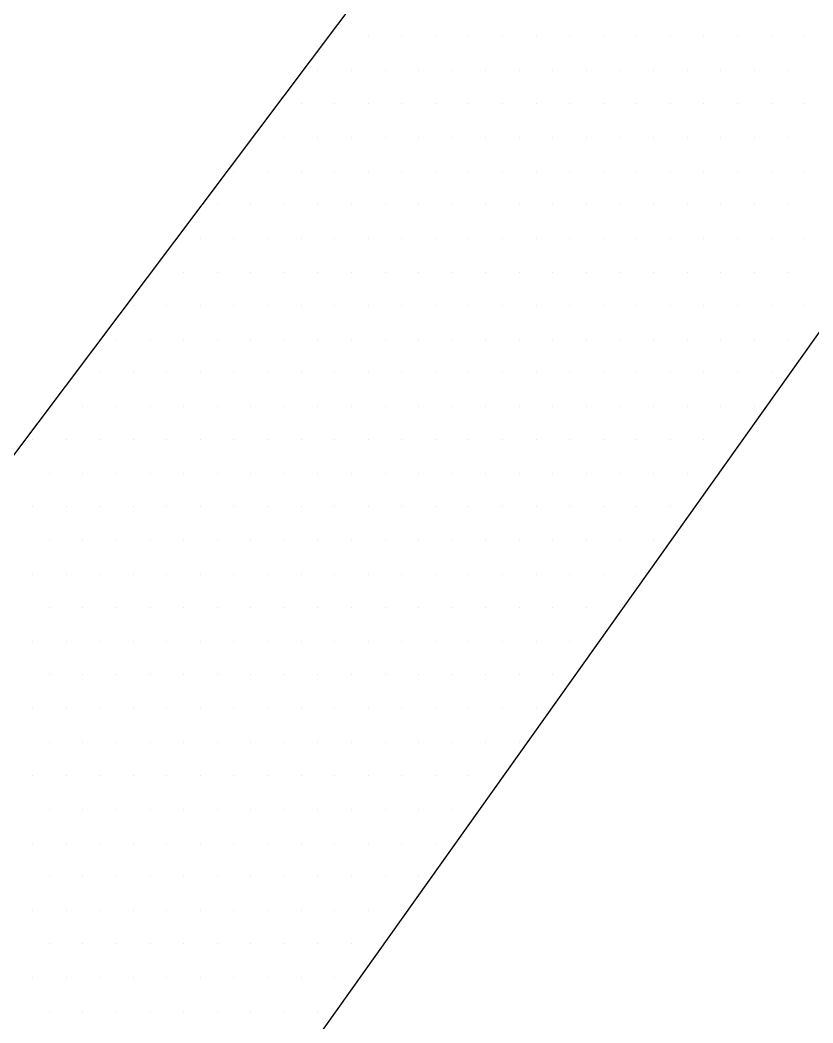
# Paper-space layout 'Layout1' of a CAD drawing. Extents: x -43 to 2298, y -18 to 768.
# Drawn here: x 1435.62 to 1437.787, y 72.959 to 75.698 of the extents above; entities that cross this region are included whole.
import ezdxf

# ---------------------------------------------------------------- set-up
doc = ezdxf.new("R2010")
doc.units = 0
doc.header["$LTSCALE"] = 2
doc.linetypes.add('CACHEX2', pattern=[0.75, 0.5, -0.25])
doc.layers.add('CARTOUCHE', color=7, linetype='Continuous')
doc.layers.add('LOGO', color=7, linetype='Continuous')

# ---------------------------------------------------------------- blocks, each defined once
blk = doc.blocks.new('A$C715108E3')
at = {"layer": 'LOGO', "color": 131}
for p, q in [((3.722, -9.387), (3.722, -9.387)), ((3.7404, -9.387), (3.7404, -9.387)), ((3.8317, -9.387), (3.8317, -9.387)), ((3.9237, -9.387), (3.9237, -9.387)), ((4.0155, -9.387), (4.0155, -9.387)), ((4.107, -9.387), (4.107, -9.387)), ((4.1988, -9.387), (4.1988, -9.387)), ((4.2906, -9.387), (4.2906, -9.387)), ((4.3827, -9.387), (4.3827, -9.387)), ((4.4739, -9.387), (4.4739, -9.387)), ((4.5659, -9.387), (4.5659, -9.387)), ((4.658, -9.387), (4.658, -9.387)), ((4.7492, -9.387), (4.7492, -9.387)), ((4.8413, -9.387), (4.8413, -9.387)), ((4.9329, -9.387), (4.9329, -9.387)), ((5.0242, -9.387), (5.0242, -9.387)), ((3.6527, -9.4786), (3.6527, -9.4786)), ((3.6943, -9.4786), (3.6943, -9.4786)), ((3.7861, -9.4786), (3.7861, -9.4786)), ((3.878, -9.4786), (3.878, -9.4786)), ((3.9694, -9.4786), (3.9694, -9.4786)), ((4.0612, -9.4786), (4.0612, -9.4786)), ((4.1531, -9.4786), (4.1531, -9.4786)), ((4.2445, -9.4786), (4.2445, -9.4786)), ((4.3364, -9.4786), (4.3364, -9.4786)), ((4.4282, -9.4786), (4.4282, -9.4786)), ((4.5202, -9.4786), (4.5202, -9.4786)), ((4.6115, -9.4786), (4.6115, -9.4786)), ((4.7035, -9.4786), (4.7035, -9.4786)), ((4.7952, -9.4786), (4.7952, -9.4786)), ((4.8868, -9.4786), (4.8868, -9.4786)), ((4.9788, -9.4786), (4.9788, -9.4786)), ((3.5837, -9.5699), (3.5837, -9.5699)), ((3.6486, -9.5699), (3.6486, -9.5699)), ((3.7404, -9.5699), (3.7404, -9.5699)), ((3.8317, -9.5699), (3.8317, -9.5699)), ((3.9237, -9.5699), (3.9237, -9.5699)), ((4.0155, -9.5699), (4.0155, -9.5699)), ((4.107, -9.5699), (4.107, -9.5699)), ((4.1988, -9.5699), (4.1988, -9.5699)), ((4.2906, -9.5699), (4.2906, -9.5699)), ((4.3827, -9.5699), (4.3827, -9.5699)), ((4.4739, -9.5699), (4.4739, -9.5699)), ((4.5659, -9.5699), (4.5659, -9.5699)), ((4.658, -9.5699), (4.658, -9.5699)), ((4.7492, -9.5699), (4.7492, -9.5699)), ((4.8413, -9.5699), (4.8413, -9.5699)), ((4.9329, -9.5699), (4.9329, -9.5699)), ((5.0242, -9.5699), (5.0242, -9.5699)), ((3.5147, -9.6623), (3.5147, -9.6623)), ((3.6028, -9.6623), (3.6028, -9.6623)), ((3.6943, -9.6623), (3.6943, -9.6623)), ((3.7861, -9.6623), (3.7861, -9.6623)), ((3.878, -9.6623), (3.878, -9.6623)), ((3.9694, -9.6623), (3.9694, -9.6623)), ((4.0612, -9.6623), (4.0612, -9.6623)), ((4.1531, -9.6623), (4.1531, -9.6623)), ((4.2445, -9.6623), (4.2445, -9.6623)), ((4.3364, -9.6623), (4.3364, -9.6623)), ((4.4282, -9.6623), (4.4282, -9.6623)), ((4.5202, -9.6623), (4.5202, -9.6623)), ((4.6115, -9.6623), (4.6115, -9.6623)), ((4.7035, -9.6623), (4.7035, -9.6623)), ((4.7952, -9.6623), (4.7952, -9.6623)), ((4.8868, -9.6623), (4.8868, -9.6623)), ((4.9788, -9.6623), (4.9788, -9.6623)), ((3.4458, -9.7535), (3.4458, -9.7535)), ((3.4653, -9.7535), (3.4653, -9.7535)), ((3.5564, -9.7535), (3.5564, -9.7535)), ((3.6486, -9.7535), (3.6486, -9.7535)), ((3.7404, -9.7535), (3.7404, -9.7535)), ((3.8317, -9.7535), (3.8317, -9.7535)), ((3.9237, -9.7535), (3.9237, -9.7535)), ((4.0155, -9.7535), (4.0155, -9.7535)), ((4.107, -9.7535), (4.107, -9.7535)), ((4.1988, -9.7535), (4.1988, -9.7535)), ((4.2906, -9.7535), (4.2906, -9.7535)), ((4.3827, -9.7535), (4.3827, -9.7535)), ((4.4739, -9.7535), (4.4739, -9.7535)), ((4.5659, -9.7535), (4.5659, -9.7535)), ((4.658, -9.7535), (4.658, -9.7535)), ((4.7492, -9.7535), (4.7492, -9.7535)), ((4.8413, -9.7535), (4.8413, -9.7535)), ((4.9329, -9.7535), (4.9329, -9.7535)), ((5.0242, -9.7535), (5.0242, -9.7535)), ((3.3764, -9.8452), (3.3764, -9.8452)), ((3.4192, -9.8452), (3.4192, -9.8452)), ((3.511, -9.8452), (3.511, -9.8452)), ((3.6028, -9.8452), (3.6028, -9.8452)), ((3.6943, -9.8452), (3.6943, -9.8452)), ((3.7861, -9.8452), (3.7861, -9.8452)), ((3.878, -9.8452), (3.878, -9.8452)), ((3.9694, -9.8452), (3.9694, -9.8452)), ((4.0612, -9.8452), (4.0612, -9.8452)), ((4.1531, -9.8452), (4.1531, -9.8452)), ((4.2445, -9.8452), (4.2445, -9.8452)), ((4.3364, -9.8452), (4.3364, -9.8452)), ((4.4282, -9.8452), (4.4282, -9.8452)), ((4.5202, -9.8452), (4.5202, -9.8452)), ((4.6115, -9.8452), (4.6115, -9.8452)), ((4.7035, -9.8452), (4.7035, -9.8452)), ((4.7952, -9.8452), (4.7952, -9.8452)), ((4.8868, -9.8452), (4.8868, -9.8452)), ((4.9788, -9.8452), (4.9788, -9.8452)), ((3.3075, -9.9374), (3.3075, -9.9374)), ((3.3734, -9.9374), (3.3734, -9.9374)), ((3.4653, -9.9374), (3.4653, -9.9374)), ((3.5564, -9.9374), (3.5564, -9.9374)), ((3.6486, -9.9374), (3.6486, -9.9374)), ((3.7404, -9.9374), (3.7404, -9.9374)), ((3.8317, -9.9374), (3.8317, -9.9374)), ((3.9237, -9.9374), (3.9237, -9.9374)), ((4.0155, -9.9374), (4.0155, -9.9374)), ((4.107, -9.9374), (4.107, -9.9374)), ((4.1988, -9.9374), (4.1988, -9.9374)), ((4.2906, -9.9374), (4.2906, -9.9374)), ((4.3827, -9.9374), (4.3827, -9.9374)), ((4.4739, -9.9374), (4.4739, -9.9374)), ((4.5659, -9.9374), (4.5659, -9.9374)), ((4.658, -9.9374), (4.658, -9.9374)), ((4.7492, -9.9374), (4.7492, -9.9374)), ((4.8413, -9.9374), (4.8413, -9.9374)), ((4.9329, -9.9374), (4.9329, -9.9374)), ((5.0242, -9.9374), (5.0242, -9.9374)), ((3.2385, -10.0289), (3.2385, -10.0289)), ((3.3277, -10.0289), (3.3277, -10.0289)), ((3.4192, -10.0289), (3.4192, -10.0289)), ((3.511, -10.0289), (3.511, -10.0289)), ((3.6028, -10.0289), (3.6028, -10.0289)), ((3.6943, -10.0289), (3.6943, -10.0289)), ((3.7861, -10.0289), (3.7861, -10.0289)), ((3.878, -10.0289), (3.878, -10.0289)), ((3.9694, -10.0289), (3.9694, -10.0289)), ((4.0612, -10.0289), (4.0612, -10.0289)), ((4.1531, -10.0289), (4.1531, -10.0289)), ((4.2445, -10.0289), (4.2445, -10.0289)), ((4.3364, -10.0289), (4.3364, -10.0289)), ((4.4282, -10.0289), (4.4282, -10.0289)), ((4.5202, -10.0289), (4.5202, -10.0289)), ((4.6115, -10.0289), (4.6115, -10.0289)), ((4.7035, -10.0289), (4.7035, -10.0289)), ((4.7952, -10.0289), (4.7952, -10.0289)), ((4.8868, -10.0289), (4.8868, -10.0289)), ((4.9788, -10.0289), (4.9788, -10.0289)), ((3.1693, -10.1203), (3.1693, -10.1203)), ((3.1894, -10.1203), (3.1894, -10.1203)), ((3.2814, -10.1203), (3.2814, -10.1203)), ((3.3734, -10.1203), (3.3734, -10.1203)), ((3.4653, -10.1203), (3.4653, -10.1203)), ((3.5564, -10.1203), (3.5564, -10.1203)), ((3.6486, -10.1203), (3.6486, -10.1203)), ((3.7404, -10.1203), (3.7404, -10.1203)), ((3.8317, -10.1203), (3.8317, -10.1203)), ((3.9237, -10.1203), (3.9237, -10.1203)), ((4.0155, -10.1203), (4.0155, -10.1203)), ((4.107, -10.1203), (4.107, -10.1203)), ((4.1988, -10.1203), (4.1988, -10.1203)), ((4.2906, -10.1203), (4.2906, -10.1203)), ((4.3827, -10.1203), (4.3827, -10.1203)), ((4.4739, -10.1203), (4.4739, -10.1203)), ((4.5659, -10.1203), (4.5659, -10.1203)), ((4.658, -10.1203), (4.658, -10.1203)), ((4.7492, -10.1203), (4.7492, -10.1203)), ((4.8413, -10.1203), (4.8413, -10.1203)), ((4.9329, -10.1203), (4.9329, -10.1203)), ((5.0242, -10.1203), (5.0242, -10.1203)), ((3.1002, -10.2125), (3.1002, -10.2125)), ((3.1439, -10.2125), (3.1439, -10.2125)), ((3.2359, -10.2125), (3.2359, -10.2125)), ((3.3277, -10.2125), (3.3277, -10.2125)), ((3.4192, -10.2125), (3.4192, -10.2125)), ((3.511, -10.2125), (3.511, -10.2125)), ((3.6028, -10.2125), (3.6028, -10.2125)), ((3.6943, -10.2125), (3.6943, -10.2125)), ((3.7861, -10.2125), (3.7861, -10.2125)), ((3.878, -10.2125), (3.878, -10.2125)), ((3.9694, -10.2125), (3.9694, -10.2125)), ((4.0612, -10.2125), (4.0612, -10.2125)), ((4.1531, -10.2125), (4.1531, -10.2125)), ((4.2445, -10.2125), (4.2445, -10.2125)), ((4.3364, -10.2125), (4.3364, -10.2125)), ((4.4282, -10.2125), (4.4282, -10.2125)), ((4.5202, -10.2125), (4.5202, -10.2125)), ((4.6115, -10.2125), (4.6115, -10.2125)), ((4.7035, -10.2125), (4.7035, -10.2125)), ((4.7952, -10.2125), (4.7952, -10.2125)), ((4.8868, -10.2125), (4.8868, -10.2125)), ((4.9788, -10.2125), (4.9788, -10.2125)), ((3.0314, -10.304), (3.0314, -10.304)), ((3.0983, -10.304), (3.0983, -10.304)), ((3.1894, -10.304), (3.1894, -10.304)), ((3.2814, -10.304), (3.2814, -10.304)), ((3.3734, -10.304), (3.3734, -10.304)), ((3.4653, -10.304), (3.4653, -10.304)), ((3.5564, -10.304), (3.5564, -10.304)), ((3.6486, -10.304), (3.6486, -10.304)), ((3.7404, -10.304), (3.7404, -10.304)), ((3.8317, -10.304), (3.8317, -10.304)), ((3.9237, -10.304), (3.9237, -10.304)), ((4.0155, -10.304), (4.0155, -10.304)), ((4.107, -10.304), (4.107, -10.304)), ((4.1988, -10.304), (4.1988, -10.304)), ((4.2906, -10.304), (4.2906, -10.304)), ((4.3827, -10.304), (4.3827, -10.304)), ((4.4739, -10.304), (4.4739, -10.304)), ((4.5659, -10.304), (4.5659, -10.304)), ((4.658, -10.304), (4.658, -10.304)), ((4.7492, -10.304), (4.7492, -10.304)), ((4.8413, -10.304), (4.8413, -10.304)), ((4.9329, -10.304), (4.9329, -10.304)), ((2.9623, -10.3952), (2.9623, -10.3952)), ((3.0518, -10.3952), (3.0518, -10.3952)), ((3.1439, -10.3952), (3.1439, -10.3952)), ((3.2359, -10.3952), (3.2359, -10.3952)), ((3.3277, -10.3952), (3.3277, -10.3952)), ((3.4192, -10.3952), (3.4192, -10.3952)), ((3.511, -10.3952), (3.511, -10.3952)), ((3.6028, -10.3952), (3.6028, -10.3952)), ((3.6943, -10.3952), (3.6943, -10.3952)), ((3.7861, -10.3952), (3.7861, -10.3952)), ((3.878, -10.3952), (3.878, -10.3952)), ((3.9694, -10.3952), (3.9694, -10.3952)), ((4.0612, -10.3952), (4.0612, -10.3952)), ((4.1531, -10.3952), (4.1531, -10.3952)), ((4.2445, -10.3952), (4.2445, -10.3952)), ((4.3364, -10.3952), (4.3364, -10.3952)), ((4.4282, -10.3952), (4.4282, -10.3952)), ((4.5202, -10.3952), (4.5202, -10.3952)), ((4.6115, -10.3952), (4.6115, -10.3952)), ((4.7035, -10.3952), (4.7035, -10.3952)), ((4.7952, -10.3952), (4.7952, -10.3952)), ((4.8868, -10.3952), (4.8868, -10.3952)), ((2.8929, -10.4876), (2.8929, -10.4876)), ((2.9143, -10.4876), (2.9143, -10.4876)), ((3.0063, -10.4876), (3.0063, -10.4876)), ((3.0983, -10.4876), (3.0983, -10.4876)), ((3.1894, -10.4876), (3.1894, -10.4876)), ((3.2814, -10.4876), (3.2814, -10.4876)), ((3.3734, -10.4876), (3.3734, -10.4876)), ((3.4653, -10.4876), (3.4653, -10.4876)), ((3.5564, -10.4876), (3.5564, -10.4876)), ((3.6486, -10.4876), (3.6486, -10.4876)), ((3.7404, -10.4876), (3.7404, -10.4876)), ((3.8317, -10.4876), (3.8317, -10.4876)), ((3.9237, -10.4876), (3.9237, -10.4876)), ((4.0155, -10.4876), (4.0155, -10.4876)), ((4.107, -10.4876), (4.107, -10.4876)), ((4.1988, -10.4876), (4.1988, -10.4876)), ((4.2906, -10.4876), (4.2906, -10.4876)), ((4.3827, -10.4876), (4.3827, -10.4876)), ((4.4739, -10.4876), (4.4739, -10.4876)), ((4.5659, -10.4876), (4.5659, -10.4876)), ((4.658, -10.4876), (4.658, -10.4876)), ((4.7492, -10.4876), (4.7492, -10.4876)), ((4.8413, -10.4876), (4.8413, -10.4876)), ((2.9606, -10.5791), (2.9606, -10.5791)), ((3.0518, -10.5791), (3.0518, -10.5791)), ((3.1439, -10.5791), (3.1439, -10.5791)), ((3.2359, -10.5791), (3.2359, -10.5791)), ((3.3277, -10.5791), (3.3277, -10.5791)), ((3.4192, -10.5791), (3.4192, -10.5791)), ((3.511, -10.5791), (3.511, -10.5791)), ((3.6028, -10.5791), (3.6028, -10.5791)), ((3.6943, -10.5791), (3.6943, -10.5791)), ((3.7861, -10.5791), (3.7861, -10.5791)), ((3.878, -10.5791), (3.878, -10.5791)), ((3.9694, -10.5791), (3.9694, -10.5791)), ((4.0612, -10.5791), (4.0612, -10.5791)), ((4.1531, -10.5791), (4.1531, -10.5791)), ((4.2445, -10.5791), (4.2445, -10.5791)), ((4.3364, -10.5791), (4.3364, -10.5791)), ((4.4282, -10.5791), (4.4282, -10.5791)), ((4.5202, -10.5791), (4.5202, -10.5791)), ((4.6115, -10.5791), (4.6115, -10.5791)), ((4.7035, -10.5791), (4.7035, -10.5791)), ((2.9143, -10.6702), (2.9143, -10.6702)), ((3.0063, -10.6702), (3.0063, -10.6702)), ((3.0983, -10.6702), (3.0983, -10.6702)), ((3.1894, -10.6702), (3.1894, -10.6702)), ((3.2814, -10.6702), (3.2814, -10.6702)), ((3.3734, -10.6702), (3.3734, -10.6702)), ((3.4653, -10.6702), (3.4653, -10.6702)), ((3.5564, -10.6702), (3.5564, -10.6702)), ((3.6486, -10.6702), (3.6486, -10.6702)), ((3.7404, -10.6702), (3.7404, -10.6702)), ((3.8317, -10.6702), (3.8317, -10.6702)), ((3.9237, -10.6702), (3.9237, -10.6702)), ((4.0155, -10.6702), (4.0155, -10.6702)), ((4.107, -10.6702), (4.107, -10.6702)), ((4.1988, -10.6702), (4.1988, -10.6702)), ((4.2906, -10.6702), (4.2906, -10.6702)), ((4.3827, -10.6702), (4.3827, -10.6702)), ((4.4739, -10.6702), (4.4739, -10.6702)), ((4.5659, -10.6702), (4.5659, -10.6702)), ((4.658, -10.6702), (4.658, -10.6702)), ((2.9606, -10.763), (2.9606, -10.763)), ((3.0518, -10.763), (3.0518, -10.763)), ((3.1439, -10.763), (3.1439, -10.763)), ((3.2359, -10.763), (3.2359, -10.763)), ((3.3277, -10.763), (3.3277, -10.763)), ((3.4192, -10.763), (3.4192, -10.763)), ((3.511, -10.763), (3.511, -10.763)), ((3.6028, -10.763), (3.6028, -10.763)), ((3.6943, -10.763), (3.6943, -10.763)), ((3.7861, -10.763), (3.7861, -10.763)), ((3.878, -10.763), (3.878, -10.763)), ((3.9694, -10.763), (3.9694, -10.763)), ((4.0612, -10.763), (4.0612, -10.763)), ((4.1531, -10.763), (4.1531, -10.763)), ((4.2445, -10.763), (4.2445, -10.763)), ((4.3364, -10.763), (4.3364, -10.763)), ((4.4282, -10.763), (4.4282, -10.763)), ((4.5202, -10.763), (4.5202, -10.763)), ((4.6115, -10.763), (4.6115, -10.763)), ((2.9143, -10.8542), (2.9143, -10.8542)), ((3.0063, -10.8542), (3.0063, -10.8542)), ((3.0983, -10.8542), (3.0983, -10.8542)), ((3.1894, -10.8542), (3.1894, -10.8542)), ((3.2814, -10.8542), (3.2814, -10.8542)), ((3.3734, -10.8542), (3.3734, -10.8542)), ((3.4653, -10.8542), (3.4653, -10.8542)), ((3.5564, -10.8542), (3.5564, -10.8542)), ((3.6486, -10.8542), (3.6486, -10.8542)), ((3.7404, -10.8542), (3.7404, -10.8542)), ((3.8317, -10.8542), (3.8317, -10.8542)), ((3.9237, -10.8542), (3.9237, -10.8542)), ((4.0155, -10.8542), (4.0155, -10.8542)), ((4.107, -10.8542), (4.107, -10.8542)), ((4.1988, -10.8542), (4.1988, -10.8542)), ((4.2906, -10.8542), (4.2906, -10.8542)), ((4.3827, -10.8542), (4.3827, -10.8542)), ((4.4739, -10.8542), (4.4739, -10.8542)), ((4.5659, -10.8542), (4.5659, -10.8542)), ((2.9606, -10.9457), (2.9606, -10.9457)), ((3.0518, -10.9457), (3.0518, -10.9457)), ((3.1439, -10.9457), (3.1439, -10.9457)), ((3.2359, -10.9457), (3.2359, -10.9457)), ((3.3277, -10.9457), (3.3277, -10.9457)), ((3.4192, -10.9457), (3.4192, -10.9457)), ((3.511, -10.9457), (3.511, -10.9457)), ((3.6028, -10.9457), (3.6028, -10.9457)), ((3.6943, -10.9457), (3.6943, -10.9457)), ((3.7861, -10.9457), (3.7861, -10.9457)), ((3.878, -10.9457), (3.878, -10.9457)), ((3.9694, -10.9457), (3.9694, -10.9457)), ((4.0612, -10.9457), (4.0612, -10.9457)), ((4.1531, -10.9457), (4.1531, -10.9457)), ((4.2445, -10.9457), (4.2445, -10.9457)), ((4.3364, -10.9457), (4.3364, -10.9457)), ((4.4282, -10.9457), (4.4282, -10.9457)), ((4.5202, -10.9457), (4.5202, -10.9457)), ((2.9143, -11.0383), (2.9143, -11.0383)), ((3.0063, -11.0383), (3.0063, -11.0383)), ((3.0983, -11.0383), (3.0983, -11.0383)), ((3.1894, -11.0383), (3.1894, -11.0383)), ((3.2814, -11.0383), (3.2814, -11.0383)), ((3.3734, -11.0383), (3.3734, -11.0383)), ((3.4653, -11.0383), (3.4653, -11.0383)), ((3.5564, -11.0383), (3.5564, -11.0383)), ((3.6486, -11.0383), (3.6486, -11.0383)), ((3.7404, -11.0383), (3.7404, -11.0383)), ((3.8317, -11.0383), (3.8317, -11.0383)), ((3.9237, -11.0383), (3.9237, -11.0383)), ((4.0155, -11.0383), (4.0155, -11.0383)), ((4.107, -11.0383), (4.107, -11.0383)), ((4.1988, -11.0383), (4.1988, -11.0383)), ((4.2906, -11.0383), (4.2906, -11.0383)), ((4.3827, -11.0383), (4.3827, -11.0383)), ((2.9606, -11.1295), (2.9606, -11.1295)), ((3.0518, -11.1295), (3.0518, -11.1295)), ((3.1439, -11.1295), (3.1439, -11.1295)), ((3.2359, -11.1295), (3.2359, -11.1295)), ((3.3277, -11.1295), (3.3277, -11.1295)), ((3.4192, -11.1295), (3.4192, -11.1295)), ((3.511, -11.1295), (3.511, -11.1295)), ((3.6028, -11.1295), (3.6028, -11.1295)), ((3.6943, -11.1295), (3.6943, -11.1295)), ((3.7861, -11.1295), (3.7861, -11.1295)), ((3.878, -11.1295), (3.878, -11.1295)), ((3.9694, -11.1295), (3.9694, -11.1295)), ((4.0612, -11.1295), (4.0612, -11.1295)), ((4.1531, -11.1295), (4.1531, -11.1295)), ((4.2445, -11.1295), (4.2445, -11.1295)), ((4.3364, -11.1295), (4.3364, -11.1295)), ((2.9143, -11.2208), (2.9143, -11.2208)), ((3.0063, -11.2208), (3.0063, -11.2208)), ((3.0983, -11.2208), (3.0983, -11.2208)), ((3.1894, -11.2208), (3.1894, -11.2208)), ((3.2814, -11.2208), (3.2814, -11.2208)), ((3.3734, -11.2208), (3.3734, -11.2208)), ((3.4653, -11.2208), (3.4653, -11.2208)), ((3.5564, -11.2208), (3.5564, -11.2208)), ((3.6486, -11.2208), (3.6486, -11.2208)), ((3.7404, -11.2208), (3.7404, -11.2208)), ((3.8317, -11.2208), (3.8317, -11.2208)), ((3.9237, -11.2208), (3.9237, -11.2208)), ((4.0155, -11.2208), (4.0155, -11.2208)), ((4.107, -11.2208), (4.107, -11.2208)), ((4.1988, -11.2208), (4.1988, -11.2208)), ((4.2906, -11.2208), (4.2906, -11.2208)), ((2.9606, -11.3132), (2.9606, -11.3132)), ((3.0518, -11.3132), (3.0518, -11.3132)), ((3.1439, -11.3132), (3.1439, -11.3132)), ((3.2359, -11.3132), (3.2359, -11.3132)), ((3.3277, -11.3132), (3.3277, -11.3132)), ((3.4192, -11.3132), (3.4192, -11.3132)), ((3.511, -11.3132), (3.511, -11.3132)), ((3.6028, -11.3132), (3.6028, -11.3132)), ((3.6943, -11.3132), (3.6943, -11.3132)), ((3.7861, -11.3132), (3.7861, -11.3132)), ((3.878, -11.3132), (3.878, -11.3132)), ((3.9694, -11.3132), (3.9694, -11.3132)), ((4.0612, -11.3132), (4.0612, -11.3132)), ((4.1531, -11.3132), (4.1531, -11.3132)), ((4.2445, -11.3132), (4.2445, -11.3132)), ((2.9143, -11.4048), (2.9143, -11.4048)), ((3.0063, -11.4048), (3.0063, -11.4048)), ((3.0983, -11.4048), (3.0983, -11.4048)), ((3.1894, -11.4048), (3.1894, -11.4048)), ((3.2814, -11.4048), (3.2814, -11.4048)), ((3.3734, -11.4048), (3.3734, -11.4048)), ((3.4653, -11.4048), (3.4653, -11.4048)), ((3.5564, -11.4048), (3.5564, -11.4048)), ((3.6486, -11.4048), (3.6486, -11.4048)), ((3.7404, -11.4048), (3.7404, -11.4048)), ((3.8317, -11.4048), (3.8317, -11.4048)), ((3.9237, -11.4048), (3.9237, -11.4048)), ((4.0155, -11.4048), (4.0155, -11.4048)), ((4.107, -11.4048), (4.107, -11.4048)), ((4.1988, -11.4048), (4.1988, -11.4048)), ((2.9606, -11.4959), (2.9606, -11.4959)), ((3.0518, -11.4959), (3.0518, -11.4959)), ((3.1439, -11.4959), (3.1439, -11.4959)), ((3.2359, -11.4959), (3.2359, -11.4959)), ((3.3277, -11.4959), (3.3277, -11.4959)), ((3.4192, -11.4959), (3.4192, -11.4959)), ((3.511, -11.4959), (3.511, -11.4959)), ((3.6028, -11.4959), (3.6028, -11.4959)), ((3.6943, -11.4959), (3.6943, -11.4959)), ((3.7861, -11.4959), (3.7861, -11.4959)), ((3.878, -11.4959), (3.878, -11.4959)), ((3.9694, -11.4959), (3.9694, -11.4959)), ((4.0612, -11.4959), (4.0612, -11.4959)), ((2.9143, -11.5885), (2.9143, -11.5885)), ((3.0063, -11.5885), (3.0063, -11.5885)), ((3.0983, -11.5885), (3.0983, -11.5885)), ((3.1894, -11.5885), (3.1894, -11.5885)), ((3.2814, -11.5885), (3.2814, -11.5885)), ((3.3734, -11.5885), (3.3734, -11.5885)), ((3.4653, -11.5885), (3.4653, -11.5885)), ((3.5564, -11.5885), (3.5564, -11.5885)), ((3.6486, -11.5885), (3.6486, -11.5885)), ((3.7404, -11.5885), (3.7404, -11.5885)), ((3.8317, -11.5885), (3.8317, -11.5885)), ((3.9237, -11.5885), (3.9237, -11.5885)), ((4.0155, -11.5885), (4.0155, -11.5885)), ((2.9606, -11.68), (2.9606, -11.68)), ((3.0518, -11.68), (3.0518, -11.68)), ((3.1439, -11.68), (3.1439, -11.68)), ((3.2359, -11.68), (3.2359, -11.68)), ((3.3277, -11.68), (3.3277, -11.68)), ((3.4192, -11.68), (3.4192, -11.68)), ((3.511, -11.68), (3.511, -11.68)), ((3.6028, -11.68), (3.6028, -11.68)), ((3.6943, -11.68), (3.6943, -11.68)), ((3.7861, -11.68), (3.7861, -11.68)), ((3.878, -11.68), (3.878, -11.68)), ((3.9694, -11.68), (3.9694, -11.68)), ((2.9143, -11.7722), (2.9143, -11.7722)), ((3.0063, -11.7722), (3.0063, -11.7722)), ((3.0983, -11.7722), (3.0983, -11.7722)), ((3.1894, -11.7722), (3.1894, -11.7722)), ((3.2814, -11.7722), (3.2814, -11.7722)), ((3.3734, -11.7722), (3.3734, -11.7722)), ((3.4653, -11.7722), (3.4653, -11.7722)), ((3.5564, -11.7722), (3.5564, -11.7722)), ((3.6486, -11.7722), (3.6486, -11.7722)), ((3.7404, -11.7722), (3.7404, -11.7722)), ((3.8317, -11.7722), (3.8317, -11.7722)), ((3.9237, -11.7722), (3.9237, -11.7722)), ((2.9606, -11.8636), (2.9606, -11.8636)), ((3.0518, -11.8636), (3.0518, -11.8636)), ((3.1439, -11.8636), (3.1439, -11.8636)), ((3.2359, -11.8636), (3.2359, -11.8636)), ((3.3277, -11.8636), (3.3277, -11.8636)), ((3.4192, -11.8636), (3.4192, -11.8636)), ((3.511, -11.8636), (3.511, -11.8636)), ((3.6028, -11.8636), (3.6028, -11.8636)), ((3.6943, -11.8636), (3.6943, -11.8636)), ((3.7861, -11.8636), (3.7861, -11.8636)), ((2.9143, -11.9551), (2.9143, -11.9551)), ((3.0063, -11.9551), (3.0063, -11.9551)), ((3.0983, -11.9551), (3.0983, -11.9551)), ((3.1894, -11.9551), (3.1894, -11.9551)), ((3.2814, -11.9551), (3.2814, -11.9551)), ((3.3734, -11.9551), (3.3734, -11.9551)), ((3.4653, -11.9551), (3.4653, -11.9551)), ((3.5564, -11.9551), (3.5564, -11.9551)), ((3.6486, -11.9551), (3.6486, -11.9551)), ((3.7404, -11.9551), (3.7404, -11.9551)), ((2.9606, -12.0473), (2.9606, -12.0473)), ((3.0518, -12.0473), (3.0518, -12.0473)), ((3.1439, -12.0473), (3.1439, -12.0473)), ((3.2359, -12.0473), (3.2359, -12.0473)), ((3.3277, -12.0473), (3.3277, -12.0473)), ((3.4192, -12.0473), (3.4192, -12.0473)), ((3.511, -12.0473), (3.511, -12.0473)), ((3.6028, -12.0473), (3.6028, -12.0473)), ((3.6943, -12.0473), (3.6943, -12.0473))]:
    blk.add_line(p, q, dxfattribs=at)
blk.add_lwpolyline([(0.2166, -18.8242), (-0.4061, -17.3082), (1.2857, -17.5115), (0.9202, -16.4826), (-0.461, -13.5406), (1.4536, -13.7453), (4.032, -19.4344), (5.206, -17.903), (3.3935, -13.9486), (6.3293, -14.2803), (6.4311, -12.6478), (3.5725, -12.29), (6.1505, -8.6671), (5.6155, -6.8715), (1.6586, -12.1279), (-1.9407, -12.0256)], dxfattribs=at)
blk = doc.blocks.new('A$C581E6685')
at = {"layer": 'LOGO', "color": 32, "linetype": 'CACHEX2', "ltscale": 1.5}
blk.add_ellipse((-38.0538, 23.8138), major_axis=(-19.0311, -3.534), ratio=0.590567, dxfattribs=at)
at = {"layer": 'LOGO', "color": 32}
blk.add_ellipse((-37.6144, 23.8499), major_axis=(-13.5768, -4.2839), ratio=0.791971, dxfattribs=at)
at = {"layer": 'CARTOUCHE'}
blk.add_blockref('A$C715108E3', (-31.6739, 36.3189), dxfattribs=at)

psp = doc.layouts.get("Layout1")

# ---------------------------------------------------------------- block references
at = {"layer": 'LOGO'}
psp.add_blockref('A$C581E6685', (1464.4133, 48.7195), dxfattribs=at)

doc.saveas('drawing.dxf')
